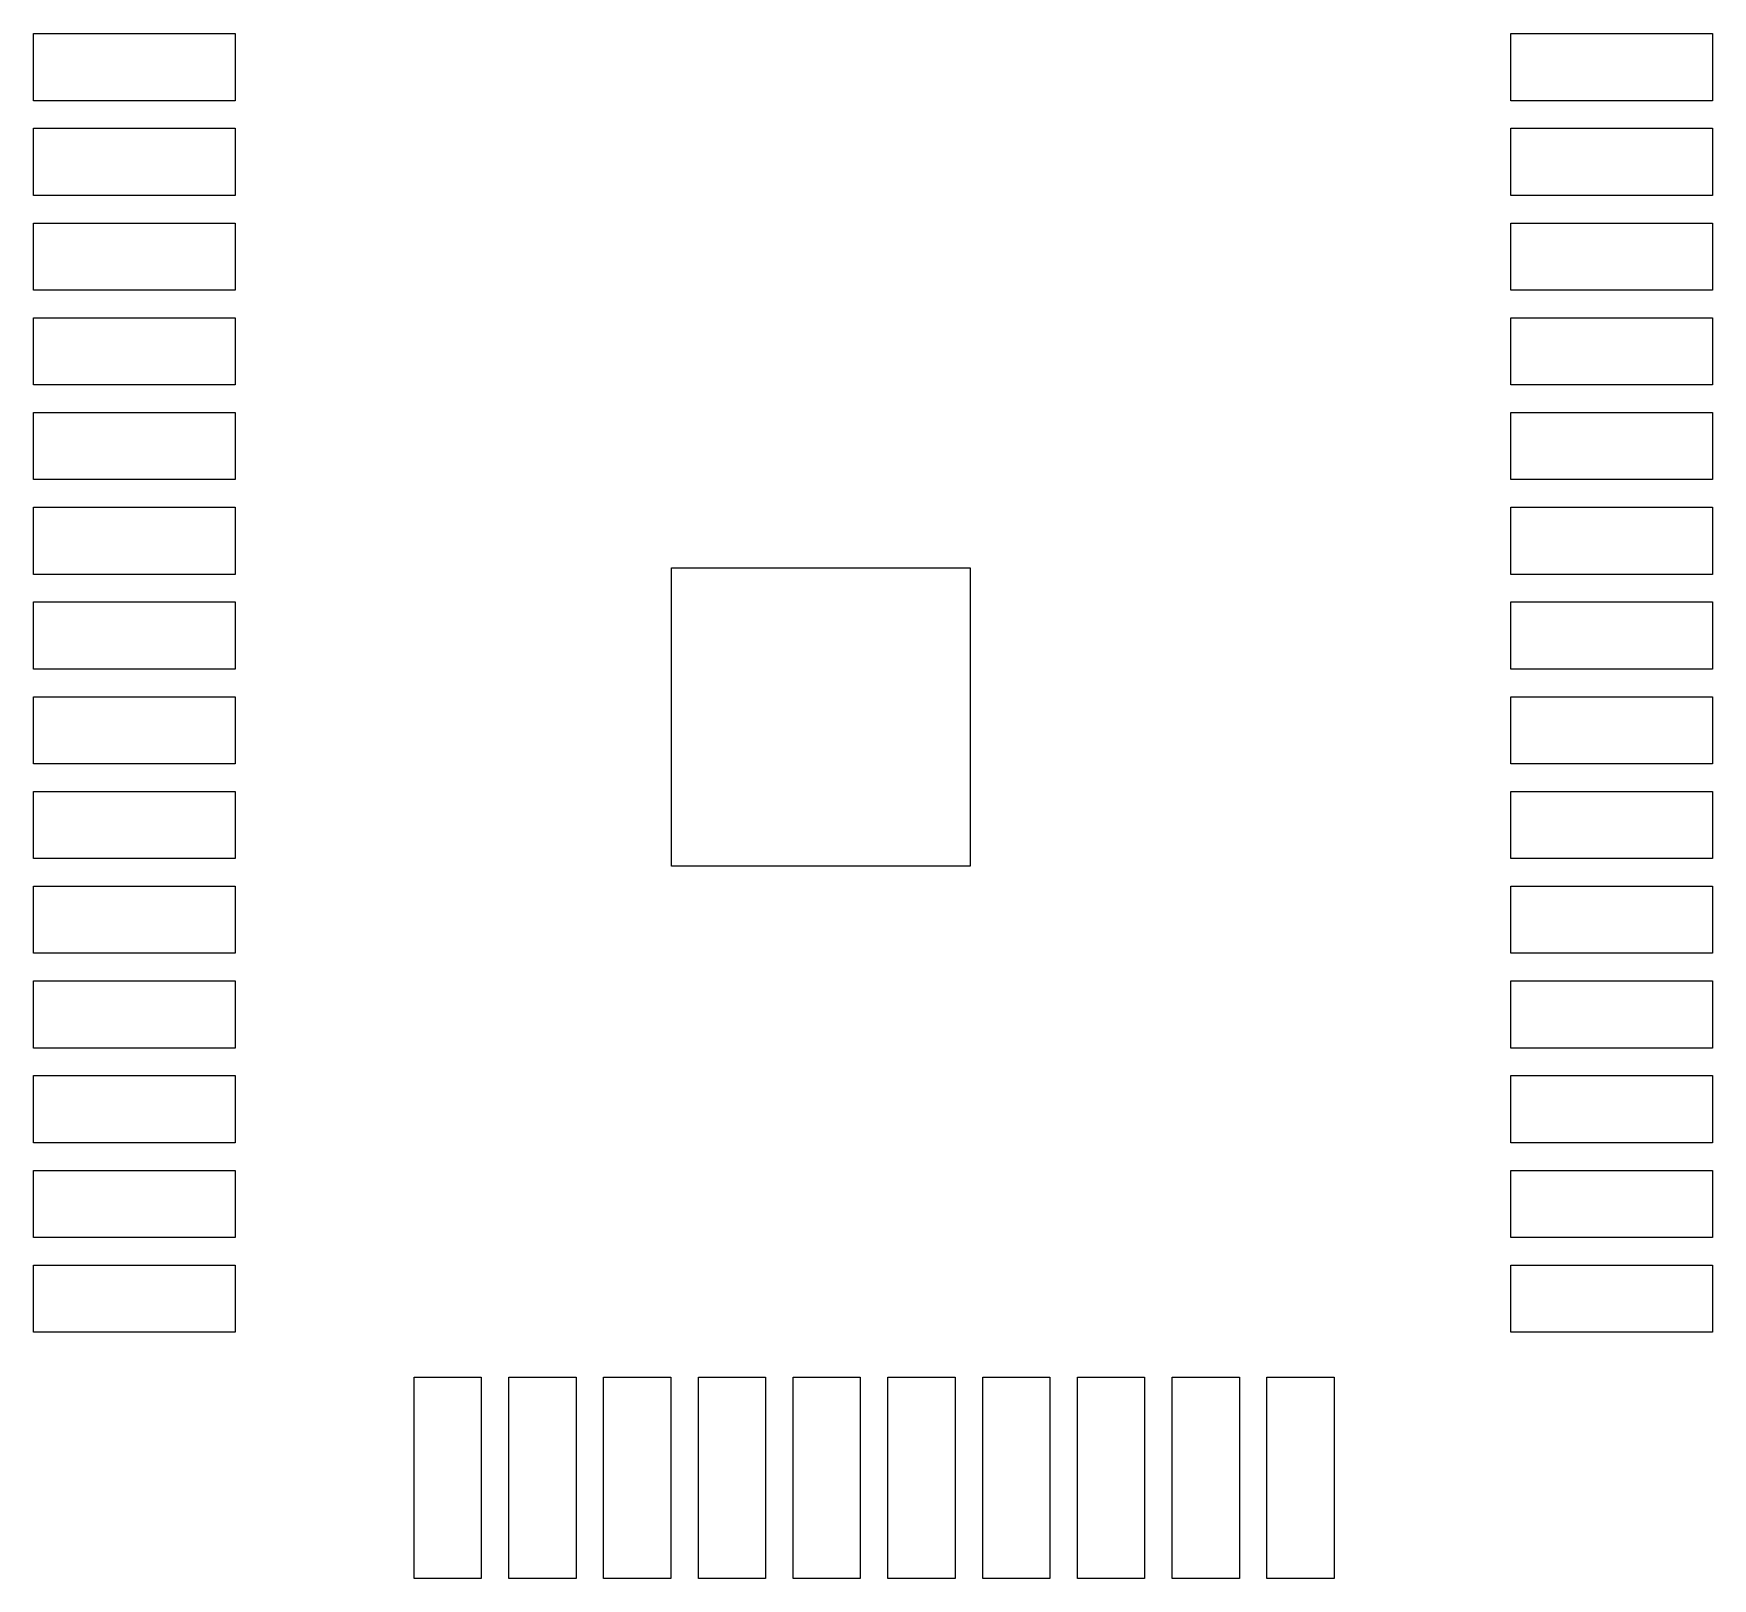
# Model space of a CAD drawing. Extents: x 128.7 to 151.2, y -98.1 to -77.4.
import ezdxf

# ---------------------------------------------------------------- set-up
doc = ezdxf.new("R2010")
doc.units = 0
doc.header["$MEASUREMENT"] = 0
doc.layers.add('BLACK', color=7, linetype='CONTINUOUS')

msp = doc.modelspace()

# ---------------------------------------------------------------- linework, layer by layer
at = {"layer": 'BLACK'}
for p, q in [((128.724, -78.2735), (128.724, -77.3735)), ((128.724, -77.3735), (131.424, -77.3735)), ((131.424, -77.3735), (131.424, -78.2735)), ((148.524, -78.2735), (148.524, -77.3735)), ((148.524, -77.3735), (151.224, -77.3735)), ((151.224, -77.3735), (151.224, -78.2735)), ((131.424, -78.2735), (128.724, -78.2735)), ((151.224, -78.2735), (148.524, -78.2735)), ((128.724, -79.5435), (128.724, -78.6435)), ((128.724, -78.6435), (131.424, -78.6435)), ((131.424, -78.6435), (131.424, -79.5435)), ((148.524, -79.5435), (148.524, -78.6435)), ((148.524, -78.6435), (151.224, -78.6435)), ((151.224, -78.6435), (151.224, -79.5435)), ((131.424, -79.5435), (128.724, -79.5435)), ((151.224, -79.5435), (148.524, -79.5435)), ((128.724, -80.8135), (128.724, -79.9135)), ((128.724, -79.9135), (131.424, -79.9135)), ((131.424, -79.9135), (131.424, -80.8135)), ((148.524, -80.8135), (148.524, -79.9135)), ((148.524, -79.9135), (151.224, -79.9135)), ((151.224, -79.9135), (151.224, -80.8135)), ((131.424, -80.8135), (128.724, -80.8135)), ((151.224, -80.8135), (148.524, -80.8135)), ((128.724, -82.0835), (128.724, -81.1835)), ((128.724, -81.1835), (131.424, -81.1835)), ((131.424, -81.1835), (131.424, -82.0835)), ((148.524, -82.0835), (148.524, -81.1835)), ((148.524, -81.1835), (151.224, -81.1835)), ((151.224, -81.1835), (151.224, -82.0835)), ((131.424, -82.0835), (128.724, -82.0835)), ((151.224, -82.0835), (148.524, -82.0835)), ((128.724, -83.3535), (128.724, -82.4535)), ((128.724, -82.4535), (131.424, -82.4535)), ((131.424, -82.4535), (131.424, -83.3535)), ((148.524, -83.3535), (148.524, -82.4535)), ((148.524, -82.4535), (151.224, -82.4535)), ((151.224, -82.4535), (151.224, -83.3535)), ((131.424, -83.3535), (128.724, -83.3535)), ((151.224, -83.3535), (148.524, -83.3535)), ((128.724, -84.6235), (128.724, -83.7235)), ((128.724, -83.7235), (131.424, -83.7235)), ((131.424, -83.7235), (131.424, -84.6235)), ((148.524, -84.6235), (148.524, -83.7235)), ((148.524, -83.7235), (151.224, -83.7235)), ((151.224, -83.7235), (151.224, -84.6235)), ((137.274, -88.5335), (137.274, -84.5335)), ((137.274, -84.5335), (141.274, -84.5335)), ((141.274, -84.5335), (141.274, -88.5335)), ((131.424, -84.6235), (128.724, -84.6235)), ((151.224, -84.6235), (148.524, -84.6235)), ((128.724, -85.8935), (128.724, -84.9935)), ((128.724, -84.9935), (131.424, -84.9935)), ((131.424, -84.9935), (131.424, -85.8935)), ((148.524, -85.8935), (148.524, -84.9935)), ((148.524, -84.9935), (151.224, -84.9935)), ((151.224, -84.9935), (151.224, -85.8935)), ((131.424, -85.8935), (128.724, -85.8935)), ((151.224, -85.8935), (148.524, -85.8935)), ((128.724, -87.1635), (128.724, -86.2635)), ((128.724, -86.2635), (131.424, -86.2635)), ((131.424, -86.2635), (131.424, -87.1635)), ((148.524, -87.1635), (148.524, -86.2635)), ((148.524, -86.2635), (151.224, -86.2635)), ((151.224, -86.2635), (151.224, -87.1635)), ((131.424, -87.1635), (128.724, -87.1635)), ((151.224, -87.1635), (148.524, -87.1635)), ((128.724, -88.4335), (128.724, -87.5335)), ((128.724, -87.5335), (131.424, -87.5335)), ((131.424, -87.5335), (131.424, -88.4335)), ((148.524, -88.4335), (148.524, -87.5335)), ((148.524, -87.5335), (151.224, -87.5335)), ((151.224, -87.5335), (151.224, -88.4335)), ((131.424, -88.4335), (128.724, -88.4335)), ((141.274, -88.5335), (137.274, -88.5335)), ((151.224, -88.4335), (148.524, -88.4335)), ((128.724, -89.7035), (128.724, -88.8035)), ((128.724, -88.8035), (131.424, -88.8035)), ((131.424, -88.8035), (131.424, -89.7035)), ((148.524, -89.7035), (148.524, -88.8035)), ((148.524, -88.8035), (151.224, -88.8035)), ((151.224, -88.8035), (151.224, -89.7035)), ((131.424, -89.7035), (128.724, -89.7035)), ((151.224, -89.7035), (148.524, -89.7035)), ((128.724, -90.9735), (128.724, -90.0735)), ((128.724, -90.0735), (131.424, -90.0735)), ((131.424, -90.0735), (131.424, -90.9735)), ((148.524, -90.9735), (148.524, -90.0735)), ((148.524, -90.0735), (151.224, -90.0735)), ((151.224, -90.0735), (151.224, -90.9735)), ((131.424, -90.9735), (128.724, -90.9735)), ((151.224, -90.9735), (148.524, -90.9735)), ((128.724, -92.2435), (128.724, -91.3435)), ((128.724, -91.3435), (131.424, -91.3435)), ((131.424, -91.3435), (131.424, -92.2435)), ((148.524, -92.2435), (148.524, -91.3435)), ((148.524, -91.3435), (151.224, -91.3435)), ((151.224, -91.3435), (151.224, -92.2435)), ((131.424, -92.2435), (128.724, -92.2435)), ((151.224, -92.2435), (148.524, -92.2435)), ((128.724, -93.5135), (128.724, -92.6135)), ((128.724, -92.6135), (131.424, -92.6135)), ((131.424, -92.6135), (131.424, -93.5135)), ((148.524, -93.5135), (148.524, -92.6135)), ((148.524, -92.6135), (151.224, -92.6135)), ((151.224, -92.6135), (151.224, -93.5135)), ((131.424, -93.5135), (128.724, -93.5135)), ((151.224, -93.5135), (148.524, -93.5135)), ((128.724, -94.7835), (128.724, -93.8835)), ((128.724, -93.8835), (131.424, -93.8835)), ((131.424, -93.8835), (131.424, -94.7835)), ((148.524, -94.7835), (148.524, -93.8835)), ((148.524, -93.8835), (151.224, -93.8835)), ((151.224, -93.8835), (151.224, -94.7835)), ((131.424, -94.7835), (128.724, -94.7835)), ((151.224, -94.7835), (148.524, -94.7835)), ((133.824, -98.0835), (133.824, -95.3835)), ((133.824, -95.3835), (134.724, -95.3835)), ((134.724, -95.3835), (134.724, -98.0835)), ((135.094, -98.0835), (135.094, -95.3835)), ((135.094, -95.3835), (135.994, -95.3835)), ((135.994, -95.3835), (135.994, -98.0835)), ((136.364, -98.0835), (136.364, -95.3835)), ((136.364, -95.3835), (137.264, -95.3835)), ((137.264, -95.3835), (137.264, -98.0835)), ((137.634, -98.0835), (137.634, -95.3835)), ((137.634, -95.3835), (138.534, -95.3835)), ((138.534, -95.3835), (138.534, -98.0835)), ((138.904, -98.0835), (138.904, -95.3835)), ((138.904, -95.3835), (139.804, -95.3835)), ((139.804, -95.3835), (139.804, -98.0835)), ((140.174, -98.0835), (140.174, -95.3835)), ((140.174, -95.3835), (141.074, -95.3835)), ((141.074, -95.3835), (141.074, -98.0835)), ((141.444, -98.0835), (141.444, -95.3835)), ((141.444, -95.3835), (142.344, -95.3835)), ((142.344, -95.3835), (142.344, -98.0835)), ((142.714, -98.0835), (142.714, -95.3835)), ((142.714, -95.3835), (143.614, -95.3835)), ((143.614, -95.3835), (143.614, -98.0835)), ((143.984, -98.0835), (143.984, -95.3835)), ((143.984, -95.3835), (144.884, -95.3835)), ((144.884, -95.3835), (144.884, -98.0835)), ((145.254, -98.0835), (145.254, -95.3835)), ((145.254, -95.3835), (146.154, -95.3835)), ((146.154, -95.3835), (146.154, -98.0835)), ((134.724, -98.0835), (133.824, -98.0835)), ((135.994, -98.0835), (135.094, -98.0835)), ((137.264, -98.0835), (136.364, -98.0835)), ((138.534, -98.0835), (137.634, -98.0835)), ((139.804, -98.0835), (138.904, -98.0835)), ((141.074, -98.0835), (140.174, -98.0835)), ((142.344, -98.0835), (141.444, -98.0835)), ((143.614, -98.0835), (142.714, -98.0835)), ((144.884, -98.0835), (143.984, -98.0835)), ((146.154, -98.0835), (145.254, -98.0835))]:
    msp.add_line(p, q, dxfattribs=at)

doc.saveas('drawing.dxf')
